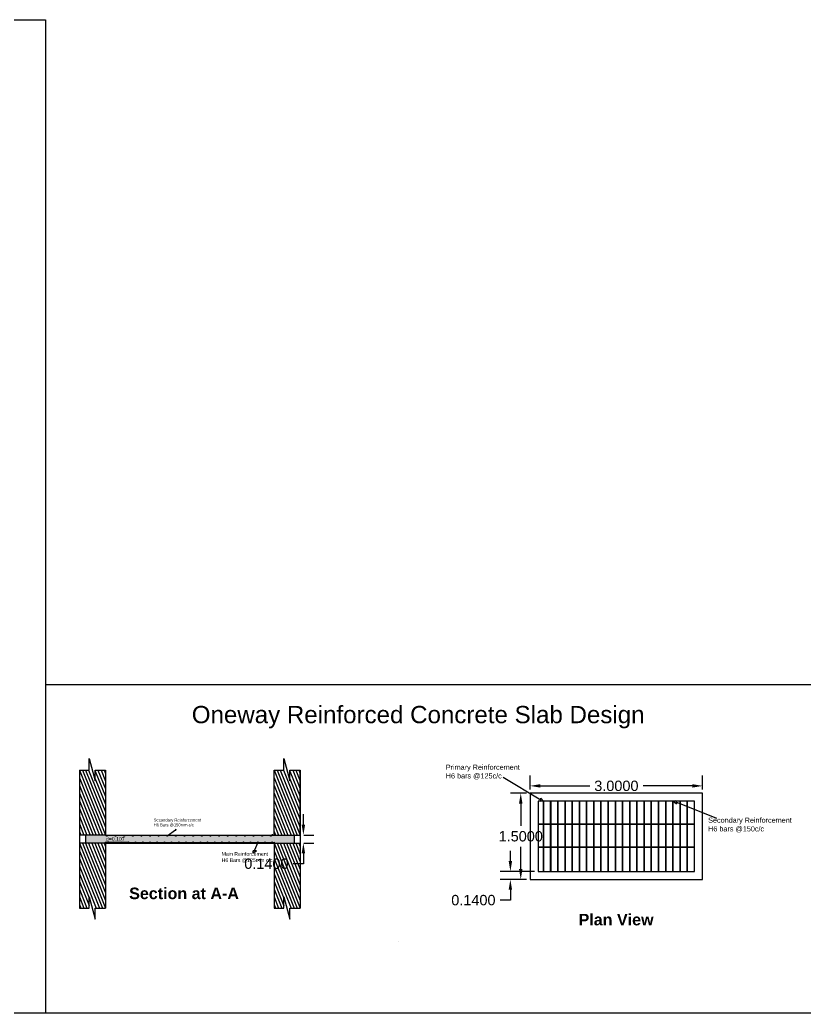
# Model space of a CAD drawing. Header units: inches. Extents: x 16.9 to 90.4, y 6.4 to 23.7.
# Drawn here: x 38.17 to 51.82, y 6.43 to 23.7 of the extents above; entities that cross this region are included whole.
import ezdxf

# ---------------------------------------------------------------- set-up
doc = ezdxf.new("R2010")
doc.units = ezdxf.units.IN
doc.header["$MEASUREMENT"] = 0
doc.styles.add('Annotative', font='arial.ttf')
doc.styles.get("Standard").update_dxf_attribs({"font": 'arial.ttf'})
doc.dimstyles.get("Standard").update_dxf_attribs({"dimtxt": 0.18, "dimasz": 0.18, "dimexe": 0.18, "dimexo": 0.0625, "dimgap": 0.09, "dimtad": 0, "dimtih": 1, "dimtoh": 1, "dimdec": 4, "dimzin": 0, "dimdsep": 46, "dimtxsty": 'Standard', "dimcen": 0.09, "dimadec": 0, "dimazin": 0, "dimtfac": 1, "dimtdec": 4, "dimtofl": 0, "dimtmove": 0, "dimatfit": 3, "dimfxl": 1, "dimtolj": 1, "dimtzin": 0, "dimarcsym": 0})

# ---------------------------------------------------------------- blocks, each defined once
blk = doc.blocks.new('*D45')
at = {"color": 0, "lineweight": -2, "transparency": 16777216}
for p, q in [((43.098, 9.711), (43.098, 9.891)), ((43.107, 9.531), (43.278, 9.531)), ((43.107, 9.391), (43.278, 9.391)), ((43.098, 9.211), (43.098, 9.031)), ((43.098, 9.031), (42.918, 9.031))]:
    blk.add_line(p, q, dxfattribs=at)
at = {"color": 0, "transparency": 16777216}
for points in [[(43.068, 9.711), (43.128, 9.711), (43.098, 9.531)], [(43.068, 9.211), (43.128, 9.211), (43.098, 9.391)]]:
    blk.add_solid(points, dxfattribs=at)
at = {"layer": 'Defpoints', "color": 0, "transparency": 16777216}
for p in [(43.044, 9.531), (43.044, 9.391), (43.098, 9.391)]:
    blk.add_point(p, dxfattribs=at)
at = {"color": 0, "transparency": 16777216, "insert": (42.455, 9.031), "char_height": 0.18, "attachment_point": 5}
blk.add_mtext('\\A1;0.1400', dxfattribs=at)
blk = doc.blocks.new('*D46')
at = {"color": 0, "lineweight": -2, "transparency": 16777216}
for p, q in [((46.697, 9.078), (46.697, 9.258)), ((47.118, 8.898), (46.517, 8.898)), ((46.978, 8.758), (46.517, 8.758)), ((46.697, 8.578), (46.697, 8.398)), ((46.697, 8.398), (46.517, 8.398))]:
    blk.add_line(p, q, dxfattribs=at)
at = {"color": 0, "transparency": 16777216}
for points in [[(46.667, 9.078), (46.727, 9.078), (46.697, 8.898)], [(46.667, 8.578), (46.727, 8.578), (46.697, 8.758)]]:
    blk.add_solid(points, dxfattribs=at)
at = {"layer": 'Defpoints', "color": 0, "transparency": 16777216}
for p in [(47.18, 8.898), (46.697, 8.758), (47.04, 8.758)]:
    blk.add_point(p, dxfattribs=at)
at = {"color": 0, "transparency": 16777216, "insert": (46.054, 8.398), "char_height": 0.18, "attachment_point": 5}
blk.add_mtext('\\A1;0.1400', dxfattribs=at)
blk = doc.blocks.new('*D47')
at = {"color": 0, "lineweight": -2, "transparency": 16777216}
for p, q in [((47.04, 10.321), (47.04, 10.565)), ((50.04, 10.321), (50.04, 10.565)), ((47.22, 10.385), (48.077, 10.385)), ((49.86, 10.385), (49.004, 10.385))]:
    blk.add_line(p, q, dxfattribs=at)
at = {"color": 0, "transparency": 16777216}
for points in [[(47.22, 10.415), (47.22, 10.355), (47.04, 10.385)], [(49.86, 10.415), (49.86, 10.355), (50.04, 10.385)]]:
    blk.add_solid(points, dxfattribs=at)
at = {"layer": 'Defpoints', "color": 0, "transparency": 16777216}
for p in [(47.04, 10.385), (47.04, 10.258), (50.04, 10.258)]:
    blk.add_point(p, dxfattribs=at)
at = {"color": 0, "transparency": 16777216, "insert": (48.54, 10.385), "char_height": 0.18, "attachment_point": 5}
blk.add_mtext('\\A1;3.0000', dxfattribs=at)
blk = doc.blocks.new('*D48')
at = {"color": 0, "lineweight": -2, "transparency": 16777216}
for p, q in [((46.978, 10.258), (46.697, 10.258)), ((46.877, 10.078), (46.877, 9.69)), ((46.877, 8.938), (46.877, 9.326)), ((46.978, 8.758), (46.697, 8.758))]:
    blk.add_line(p, q, dxfattribs=at)
at = {"color": 0, "transparency": 16777216}
for points in [[(46.847, 10.078), (46.907, 10.078), (46.877, 10.258)], [(46.847, 8.938), (46.907, 8.938), (46.877, 8.758)]]:
    blk.add_solid(points, dxfattribs=at)
at = {"layer": 'Defpoints', "color": 0, "transparency": 16777216}
for p in [(47.04, 10.258), (46.877, 8.758), (47.04, 8.758)]:
    blk.add_point(p, dxfattribs=at)
at = {"color": 0, "transparency": 16777216, "insert": (46.877, 9.508), "char_height": 0.18, "attachment_point": 5}
blk.add_mtext('\\A1;1.5000', dxfattribs=at)

msp = doc.modelspace()

# ---------------------------------------------------------------- hatches: boundary and pattern name
at = {"transparency": 33554684}
h = msp.add_hatch(dxfattribs=at)
h.set_pattern_fill('AR-CONC', color=256, scale=0.01)
h.set_pattern_definition([(50, (21.17463, -4.91781), (0.07172602, -0.00627521), [0.0075, -0.0825]), (355, (21.17463, -4.91781), (-0.01387513, 0.07521921), [0.006, -0.066]), (100.45144, (21.18061, -4.91833), (0.05785088, 0.068944), [0.00637402, -0.07011421]), (46.1842, (21.17463, -4.89781), (0.10672413, -0.01655193), [0.01125, -0.12375]), (96.63564, (21.18353, -4.89919), (0.0934662, 0.09741186), [0.00956103, -0.10517138]), (351.18416, (21.17463, -4.89781), (0.0934662, 0.09741186), [0.009, -0.099]), (21, (21.18463, -4.90281), (0.0596907, -0.04026189), [0.0075, -0.0825]), (326, (21.18463, -4.90281), (0.02433153, 0.072515), [0.006, -0.066]), (71.45144, (21.189606, -4.90616), (0.08402224, 0.03225312), [0.00637402, -0.07011421]), (37.5, (21.174632, -4.917808), (0.001215986, 0.033289385), [0, -0.0652, 0, -0.067, 0, -0.06625]), (7.5, (21.174632, -4.917808), (0.026306954, 0.03944117), [0, -0.0382, 0, -0.0637, 0, -0.02525]), (327.5, (21.152332, -4.917808), (0.053382244, -0.002255487), [0, -0.025, 0, -0.078, 0, -0.1035]), (317.5, (21.14233, -4.917808), (0.05831862, 0.0100105), [0, -0.0325, 0, -0.0518, 0, -0.0735])])
h.paths.add_polyline_path([(40.75137, 9.53067), (40.736, 9.51946, -0.15884071), (40.73715, 9.51593, -1), (40.72515, 9.51593, -0.72586273), (40.736, 9.51946), (40.75137, 9.53067), (39.65839, 9.53067), (39.30839, 9.53076), (39.30849, 9.39079), (39.65849, 9.39079), (42.30271, 9.3907), (42.30615, 9.39844), (40.05615, 9.39844), (39.68115, 9.39844), (39.6586, 9.39844), (39.6586, 9.39293), (39.65115, 9.39844), (39.6586, 9.40395), (39.6586, 9.39844), (39.68115, 9.39844, -0.41421356), (39.67515, 9.40444, -1), (39.68715, 9.40444, -0.41421356), (39.68115, 9.39844), (39.80615, 9.39844, -0.41421356), (39.80015, 9.40444, -1), (39.81215, 9.40444, -0.41421356), (39.80615, 9.39844), (39.93115, 9.39844, -0.41421356), (39.92515, 9.40444, -1), (39.93715, 9.40444, -0.41421356), (39.93115, 9.39844), (40.05615, 9.39844, -0.41421356), (40.05015, 9.40444, -1), (40.06215, 9.40444, -0.41421356), (40.05615, 9.39844), (40.18115, 9.39844, -0.41421356), (40.17515, 9.40444, -1), (40.18715, 9.40444, -0.41421356), (40.18115, 9.39844), (40.30615, 9.39844, -0.41421356), (40.30015, 9.40444, -1), (40.31215, 9.40444, -0.41421356), (40.30615, 9.39844), (40.43115, 9.39844, -0.41421356), (40.42515, 9.40444, -1), (40.43715, 9.40444, -0.41421356), (40.43115, 9.39844), (40.55615, 9.39844, -0.41421356), (40.55015, 9.40444, -1), (40.56215, 9.40444, -0.41421356), (40.55615, 9.39844), (40.68115, 9.39844, -0.41421356), (40.67515, 9.40444, -1), (40.68715, 9.40444, -0.41421356), (40.68115, 9.39844), (40.80615, 9.39844, -0.41421356), (40.80015, 9.40444, -1), (40.81215, 9.40444, -0.41421356), (40.80615, 9.39844), (40.93115, 9.39844, -0.41421356), (40.92515, 9.40444, -1), (40.93715, 9.40444, -0.41421356), (40.93115, 9.39844), (41.05615, 9.39844, -0.41421356), (41.05015, 9.40444, -1), (41.06215, 9.40444, -0.41421356), (41.05615, 9.39844), (41.18115, 9.39844, -0.41421356), (41.17515, 9.40444, -1), (41.18715, 9.40444, -0.41421356), (41.18115, 9.39844), (41.30615, 9.39844, -0.41421356), (41.30015, 9.40444, -1), (41.31215, 9.40444, -0.41421356), (41.30615, 9.39844), (41.43113, 9.39844, -0.41421356), (41.42513, 9.40444, -1), (41.43713, 9.40444, -0.41320711), (41.43115, 9.39844), (41.43115, 9.39844), (41.55615, 9.39844, -0.41421356), (41.55015, 9.40444, -1), (41.56215, 9.40444, -0.41421356), (41.55615, 9.39844), (41.68115, 9.39844, -0.41421356), (41.67515, 9.40444, -1), (41.68715, 9.40444, -0.41421356), (41.68115, 9.39844), (41.80615, 9.39844, -0.41421356), (41.80015, 9.40444, -1), (41.81215, 9.40444, -0.41421356), (41.80615, 9.39844), (41.93115, 9.39844, -0.41421356), (41.92515, 9.40444, -1), (41.93715, 9.40444, -0.41421356), (41.93115, 9.39844), (42.05615, 9.39844, -0.41421356), (42.05015, 9.40444, -1), (42.06215, 9.40444, -0.41421356), (42.05615, 9.39844), (42.18115, 9.39844, -0.41421356), (42.17515, 9.40444, -1), (42.18715, 9.40444, -0.41421356), (42.18115, 9.39844), (42.30615, 9.39844, -0.41421356), (42.30015, 9.40444, -1), (42.31215, 9.40444, -0.41421356), (42.30615, 9.39844), (42.43115, 9.39844, -0.41421356), (42.42515, 9.40444, -1), (42.43715, 9.40444, -0.41421356), (42.43115, 9.39844), (42.55615, 9.39844, -0.41421356), (42.55015, 9.40444, -1), (42.56215, 9.40444, -0.41421356), (42.55615, 9.39844), (42.5706, 9.39844), (42.58309, 9.39844), (42.58839, 9.39844), (42.58839, 9.40395), (42.59585, 9.39844), (42.58839, 9.39293), (42.58839, 9.39844), (42.58309, 9.39844), (42.5706, 9.39844), (42.30615, 9.39844), (42.3027, 9.39067), (42.93839, 9.39067), (42.93839, 9.53067)])
h.paths.add_polyline_path([(41.17515, 9.51593, -1), (41.18715, 9.51593, -1)], flags=16)
h.paths.add_polyline_path([(41.02515, 9.51593, -1), (41.03715, 9.51593, -1)], flags=16)
h.paths.add_polyline_path([(41.32515, 9.51593, -1), (41.33715, 9.51593, -1)], flags=16)
h.paths.add_polyline_path([(40.87515, 9.51593, -1), (40.88715, 9.51593, -1)], flags=16)
h.paths.add_polyline_path([(41.48715, 9.51593, -1), (41.47515, 9.51593, -1)], flags=16)
h.paths.add_polyline_path([(41.63715, 9.51593, -1), (41.62515, 9.51593, -1)], flags=16)
h.paths.add_polyline_path([(40.57515, 9.51593, -1), (40.58715, 9.51593, -1)], flags=16)
h.paths.add_polyline_path([(41.78715, 9.51593, -1), (41.77515, 9.51593, -1)], flags=16)
h.paths.add_polyline_path([(40.42515, 9.51593, -1), (40.43715, 9.51593, -1)], flags=16)
h.paths.add_polyline_path([(41.93715, 9.51593, -1), (41.92515, 9.51593, -1)], flags=16)
h.paths.add_polyline_path([(40.27515, 9.51593, -1), (40.28715, 9.51593, -1)], flags=16)
h.paths.add_polyline_path([(42.08715, 9.51593, -1), (42.07515, 9.51593, -1)], flags=16)
h.paths.add_polyline_path([(40.12515, 9.51593, -1), (40.13715, 9.51593, -1)], flags=16)
h.paths.add_polyline_path([(42.23715, 9.51593, -1), (42.22515, 9.51593, -1)], flags=16)
h.paths.add_polyline_path([(39.97515, 9.51593, -1), (39.98715, 9.51593, -1)], flags=0)
h.paths.add_polyline_path([(42.38715, 9.51593, -1), (42.37515, 9.51593, -1)], flags=16)
h.paths.add_polyline_path([(39.82515, 9.51593, -1), (39.83715, 9.51593, -1)], flags=0)
h.paths.add_polyline_path([(42.53715, 9.51593, -1), (42.52515, 9.51593, -1)], flags=16)
h.paths.add_polyline_path([(39.7093, 9.40048), (39.70692, 9.39844), (39.70421, 9.40048)], flags=0)
h.paths.add_polyline_path([(39.67515, 9.51593, -1), (39.68715, 9.51593, -1)], flags=0)
h.paths.add_polyline_path([(39.64632, 9.39548), (40.00325, 9.39548), (40.00325, 9.52709), (39.64632, 9.52709)], flags=24)

# ---------------------------------------------------------------- linework, layer by layer
for p, q in [((38.61469, 12.14037), (38.61469, 6.43388)), ((52.41606, 12.14037), (38.61469, 12.14037)), ((39.37207, 10.66079), (39.37207, 10.85846)), ((39.37207, 10.85846), (39.47887, 10.47012)), ((42.75822, 10.66079), (42.75822, 10.85846)), ((42.75822, 10.85846), (42.86501, 10.47012)), ((39.20225, 10.66079), (39.20225, 8.26086)), ((39.20225, 10.66079), (39.37207, 10.66079)), ((39.20249, 10.66091), (39.65849, 9.53079)), ((39.25641, 10.66091), (39.65849, 9.66441)), ((39.31032, 10.66091), (39.65849, 9.79804)), ((39.36424, 10.66091), (39.65849, 9.93166)), ((39.47887, 10.66079), (39.65849, 10.66079)), ((39.47887, 10.47012), (39.47887, 10.66079)), ((39.47911, 10.64347), (39.65849, 10.19891)), ((39.52599, 10.66091), (39.65849, 10.33253)), ((39.57991, 10.66091), (39.65849, 10.46616)), ((39.63382, 10.66091), (39.65849, 10.59978)), ((39.65849, 10.66079), (39.65849, 9.53079)), ((39.65849, 10.66079), (39.65863, 10.66079)), ((42.58839, 9.53067), (42.58839, 10.66079)), ((42.58839, 10.66079), (42.75822, 10.66079)), ((42.58839, 10.66079), (43.04439, 9.53067)), ((42.64231, 10.66079), (43.04439, 9.66429)), ((42.69623, 10.66079), (43.04439, 9.79792)), ((42.75014, 10.66079), (43.04439, 9.93154)), ((42.86501, 10.66079), (43.04464, 10.66079)), ((42.86501, 10.47012), (42.86501, 10.66079)), ((42.86501, 10.64335), (43.04439, 10.19879)), ((42.9119, 10.66079), (43.04439, 10.33241)), ((42.96581, 10.66079), (43.04439, 10.46604)), ((43.01973, 10.66079), (43.04439, 10.59966)), ((43.04439, 10.66079), (43.04439, 8.74757)), ((43.04439, 9.53067), (43.04439, 10.66079)), ((46.57139, 10.53604), (47.22489, 10.1405)), ((39.20249, 10.52729), (39.60457, 9.53079)), ((39.20249, 10.39366), (39.55066, 9.53079)), ((39.47911, 10.50985), (39.65849, 10.06528)), ((42.58839, 10.52717), (42.99048, 9.53067)), ((42.58839, 10.39354), (42.93656, 9.53067)), ((42.86501, 10.50973), (43.04439, 10.06517)), ((39.20249, 10.26004), (39.49674, 9.53079)), ((42.58839, 10.25992), (42.88264, 9.53067)), ((50.04031, 10.25834), (47.04031, 10.25834)), ((47.04031, 10.25834), (47.04031, 8.75834)), ((50.04031, 8.75834), (50.04031, 10.25834)), ((39.20249, 10.12641), (39.44282, 9.53079)), ((39.20249, 10.12641), (39.44282, 9.53079)), ((42.58839, 10.12629), (42.82873, 9.53067)), ((42.58839, 10.12629), (42.82873, 9.53067)), ((49.90031, 10.11834), (47.18031, 10.11834)), ((47.18031, 10.11834), (47.18031, 8.89834)), ((47.22489, 10.1149), (47.22489, 10.17041)), ((47.27231, 10.11834), (47.22489, 10.17041)), ((47.27231, 10.11834), (47.22489, 10.1149)), ((47.27231, 8.89834), (47.27231, 10.11834)), ((47.27831, 8.89834), (47.27831, 10.11834)), ((47.39731, 8.89834), (47.39731, 10.11834)), ((47.40331, 8.89834), (47.40331, 10.11834)), ((47.52231, 8.89834), (47.52231, 10.11834)), ((47.52831, 8.89834), (47.52831, 10.11834)), ((47.64731, 8.89834), (47.64731, 10.11834)), ((47.65331, 8.89834), (47.65331, 10.11834)), ((47.77231, 8.89834), (47.77231, 10.11834)), ((47.77831, 8.89834), (47.77831, 10.11834)), ((47.90031, 8.89834), (47.90031, 10.11834)), ((47.90331, 8.89834), (47.90331, 10.11834)), ((48.02231, 8.89834), (48.02231, 10.11834)), ((48.02831, 8.89834), (48.02831, 10.11834)), ((48.14731, 8.89834), (48.14731, 10.11834)), ((48.15331, 8.89834), (48.15331, 10.11834)), ((48.27231, 8.89834), (48.27231, 10.11834)), ((48.27831, 8.89834), (48.27831, 10.11834)), ((48.39731, 8.89834), (48.39731, 10.11834)), ((48.40331, 8.89834), (48.40331, 10.11834)), ((48.52231, 8.89834), (48.52231, 10.11834)), ((48.52831, 8.89834), (48.52831, 10.11834)), ((48.64731, 8.89834), (48.64731, 10.11834)), ((48.65331, 8.89834), (48.65331, 10.11834)), ((48.77231, 8.89834), (48.77231, 10.11834)), ((48.77831, 8.89834), (48.77831, 10.11834)), ((48.89731, 8.89834), (48.89731, 10.11834)), ((48.90331, 8.89834), (48.90331, 10.11834)), ((49.02231, 8.89834), (49.02231, 10.11834)), ((49.02831, 8.89834), (49.02831, 10.11834)), ((49.14731, 8.89834), (49.14731, 10.11834)), ((49.15331, 8.89834), (49.15331, 10.11834)), ((49.27231, 8.89834), (49.27231, 10.11834)), ((49.27831, 8.89834), (49.27831, 10.11834)), ((49.39731, 8.89834), (49.39731, 10.11834)), ((49.40331, 8.89834), (49.40331, 10.11834)), ((49.52231, 8.89834), (49.52231, 10.11834)), ((49.52831, 10.11834), (49.57458, 10.12927)), ((49.52831, 8.89834), (49.52831, 10.11834)), ((49.52831, 10.11834), (49.58339, 10.07445)), ((49.57458, 10.12927), (49.58339, 10.07445)), ((50.28665, 9.8172), (49.57864, 10.10399)), ((49.64731, 8.89834), (49.64731, 10.11834)), ((49.65331, 8.89834), (49.65331, 10.11834)), ((49.77231, 8.89834), (49.77231, 10.11834)), ((49.77831, 8.89834), (49.77831, 10.11834)), ((49.90031, 8.89834), (49.90031, 10.11834)), ((39.20249, 9.99279), (39.38891, 9.53079)), ((39.20249, 9.85917), (39.33499, 9.53079)), ((42.58839, 9.99267), (42.77481, 9.53067)), ((42.58839, 9.99267), (42.77481, 9.53067)), ((42.58839, 9.85905), (42.72089, 9.53067)), ((42.58839, 9.85905), (42.72089, 9.53067)), ((39.20249, 9.72554), (39.28107, 9.53079)), ((42.58839, 9.72542), (42.66698, 9.53067)), ((49.90031, 9.72134), (47.18031, 9.72134)), ((49.90031, 9.71534), (47.18031, 9.71534)), ((39.65849, 9.53079), (39.20225, 9.53079)), ((39.20249, 9.59192), (39.22716, 9.53079)), ((39.30839, 9.53043), (39.30849, 9.39043)), ((39.65839, 9.53067), (43.04439, 9.53067)), ((39.68115, 9.50993), (39.68115, 9.52193)), ((39.83115, 9.50993), (39.83115, 9.52193)), ((39.98115, 9.50993), (39.98115, 9.52193)), ((40.13115, 9.50993), (40.13115, 9.52193)), ((40.28115, 9.50993), (40.28115, 9.52193)), ((40.43115, 9.50993), (40.43115, 9.52193)), ((40.58115, 9.50993), (40.58115, 9.52193)), ((40.73115, 9.51593), (40.87274, 9.61918)), ((40.73115, 9.50993), (40.73115, 9.52193)), ((40.88257, 9.6263), (40.86665, 9.62181)), ((40.86901, 9.62345), (40.87862, 9.61247)), ((40.88463, 9.62785), (40.87862, 9.61247)), ((40.88115, 9.50993), (40.88115, 9.52193)), ((41.03115, 9.50993), (41.03115, 9.52193)), ((41.18115, 9.50993), (41.18115, 9.52193)), ((41.33115, 9.50993), (41.33115, 9.52193)), ((41.48115, 9.50993), (41.48115, 9.52193)), ((41.63115, 9.50993), (41.63115, 9.52193)), ((41.78115, 9.50993), (41.78115, 9.52193)), ((41.93115, 9.50993), (41.93115, 9.52193)), ((42.08115, 9.50993), (42.08115, 9.52193)), ((42.23115, 9.50993), (42.23115, 9.52193)), ((42.38115, 9.50993), (42.38115, 9.52193)), ((42.53115, 9.50993), (42.53115, 9.52193)), ((42.55751, 9.5454), (42.55751, 9.51697)), ((42.58839, 9.5918), (42.61306, 9.53067)), ((42.93839, 9.53067), (42.93839, 9.39067)), ((39.65849, 9.39079), (39.20225, 9.39079)), ((39.20249, 9.39098), (39.65849, 8.26086)), ((39.25641, 9.39098), (39.65849, 8.39448)), ((39.31032, 9.39098), (39.65849, 8.5281)), ((39.36424, 9.39098), (39.65849, 8.66173)), ((39.41823, 9.39079), (39.65849, 8.79535)), ((39.47215, 9.39079), (39.65849, 8.92897)), ((39.52599, 9.39098), (39.65849, 9.0626)), ((39.57991, 9.39098), (39.65849, 9.19622)), ((39.63382, 9.39098), (39.65849, 9.32985)), ((39.65115, 9.39844), (39.6586, 9.40395)), ((39.65115, 9.39844), (39.6586, 9.39293)), ((39.65839, 9.39067), (43.04439, 9.39067)), ((39.65849, 9.39079), (39.65849, 8.26086)), ((39.6586, 9.39844), (39.6586, 9.40395)), ((39.68115, 9.39844), (39.6586, 9.39844)), ((39.6586, 9.39844), (39.6586, 9.39293)), ((39.68115, 9.39844), (39.68115, 9.41044)), ((40.05615, 9.39844), (39.68115, 9.39844)), ((39.70692, 9.39844), (39.70413, 9.40054)), ((39.7093, 9.40048), (39.70421, 9.40048)), ((39.70715, 9.39061), (39.70534, 9.38906)), ((39.70534, 9.38906), (39.70921, 9.38906)), ((39.70692, 9.40048), (39.70692, 9.41664)), ((39.70692, 9.39844), (39.7093, 9.40048)), ((39.70715, 9.39061), (39.70921, 9.38906)), ((39.70717, 9.38906), (39.70717, 9.37483)), ((39.80615, 9.39844), (39.80615, 9.41044)), ((39.93115, 9.39844), (39.93115, 9.41044)), ((40.05615, 9.39844), (40.05615, 9.41044)), ((40.05615, 9.39844), (42.5706, 9.39844)), ((40.18115, 9.39844), (40.18115, 9.41044)), ((40.30615, 9.39844), (40.30615, 9.41044)), ((40.43115, 9.39844), (40.43115, 9.41044)), ((40.55615, 9.39844), (40.55615, 9.41044)), ((40.68115, 9.39844), (40.68115, 9.41044)), ((40.80615, 9.39844), (40.80615, 9.41044)), ((40.93115, 9.39844), (40.93115, 9.41044)), ((41.05615, 9.39844), (41.05615, 9.41044)), ((41.18115, 9.39844), (41.18115, 9.41044)), ((41.30615, 9.39844), (41.30615, 9.41044)), ((41.43115, 9.39844), (41.43115, 9.41044)), ((41.55615, 9.39844), (41.55615, 9.41044)), ((41.68115, 9.39844), (41.68115, 9.41044)), ((41.80615, 9.39844), (41.80615, 9.41044)), ((41.93115, 9.39844), (41.93115, 9.41044)), ((42.05615, 9.39844), (42.05615, 9.41044)), ((42.18115, 9.39844), (42.18115, 9.41044)), ((42.30615, 9.39844), (42.24292, 9.25601)), ((42.30615, 9.39844), (42.30615, 9.41044)), ((42.43115, 9.39844), (42.43115, 9.41044)), ((42.55615, 9.39844), (42.55615, 9.41044)), ((42.5706, 9.39844), (42.58309, 9.39844)), ((42.58309, 9.39844), (42.58839, 9.39844)), ((42.59585, 9.39844), (42.58839, 9.40395)), ((42.58839, 9.39844), (42.58839, 9.40395)), ((42.59585, 9.39844), (42.58839, 9.39293)), ((42.58839, 9.39844), (42.58839, 9.39293)), ((42.58839, 9.39067), (42.58839, 8.74757)), ((42.58849, 9.39067), (43.04439, 8.26079)), ((42.64231, 9.39091), (43.04439, 8.39441)), ((42.69623, 9.39091), (43.04439, 8.52804)), ((42.75014, 9.39091), (43.04439, 8.66166)), ((42.80416, 9.39067), (43.04439, 8.79528)), ((42.85807, 9.39067), (43.04439, 8.92891)), ((42.9119, 9.39091), (43.04439, 9.06253)), ((42.96581, 9.39091), (43.04439, 9.19616)), ((43.01973, 9.39091), (43.04439, 9.32978)), ((39.20249, 9.25735), (39.60457, 8.26086)), ((42.22751, 9.22131), (42.22685, 9.25601)), ((42.28134, 9.25601), (42.22685, 9.25601)), ((42.22751, 9.22131), (42.28134, 9.25601)), ((42.58839, 9.25729), (42.99048, 8.26079)), ((49.90031, 9.32134), (47.18031, 9.32134)), ((49.90031, 9.31534), (47.18031, 9.31534)), ((39.20249, 9.12373), (39.55066, 8.26086)), ((39.20249, 8.9901), (39.49674, 8.26086)), ((42.58839, 9.12366), (42.93656, 8.26079)), ((42.58839, 8.99004), (42.88264, 8.26079)), ((39.20249, 8.85648), (39.37207, 8.4362)), ((39.20249, 8.85648), (39.37207, 8.4362)), ((42.58839, 8.85641), (42.75822, 8.43554)), ((42.58839, 8.85641), (42.75822, 8.43554)), ((47.18031, 8.89834), (49.90031, 8.89834)), ((39.20249, 8.72286), (39.37207, 8.30258)), ((42.58839, 8.74757), (42.58839, 8.26079)), ((42.58839, 8.72279), (42.75822, 8.30191)), ((43.04439, 8.74757), (43.04439, 8.26079)), ((47.04031, 8.75834), (50.04031, 8.75834)), ((39.20249, 8.58923), (39.33499, 8.26086)), ((42.58839, 8.58917), (42.72089, 8.26079)), ((39.20249, 8.45561), (39.28107, 8.26086)), ((39.20249, 8.32198), (39.22716, 8.26086)), ((39.37207, 8.26086), (39.37207, 8.45853)), ((39.37207, 8.45853), (39.47887, 8.07018)), ((42.58839, 8.45554), (42.66698, 8.26079)), ((42.58839, 8.32192), (42.61306, 8.26079)), ((42.75822, 8.26079), (42.75822, 8.45846)), ((42.75822, 8.45846), (42.86501, 8.07012)), ((39.20225, 8.26086), (39.37207, 8.26086)), ((39.47887, 8.26086), (39.65849, 8.26086)), ((39.47887, 8.07018), (39.47887, 8.26086)), ((42.58839, 8.26079), (42.75822, 8.26079)), ((42.86501, 8.26079), (43.04464, 8.26079)), ((42.86501, 8.07012), (42.86501, 8.26079)), ((44.75339, 7.681), (44.75339, 7.681)), ((60.82923, 6.43388), (38.61469, 6.43388))]:
    msp.add_line(p, q)
msp.add_lwpolyline([(16.90139, 23.70366), (38.61469, 23.70366), (38.61469, 6.43388), (16.90139, 6.43388)], close=True)
for centre in [(39.68115, 9.51593), (39.83115, 9.51593), (39.98115, 9.51593), (40.13115, 9.51593), (40.28115, 9.51593), (40.43115, 9.51593), (40.58115, 9.51593), (40.73115, 9.51593), (40.88115, 9.51593), (41.03115, 9.51593), (41.18115, 9.51593), (41.33115, 9.51593), (41.48115, 9.51593), (41.63115, 9.51593), (41.78115, 9.51593), (41.93115, 9.51593), (42.08115, 9.51593), (42.23115, 9.51593), (42.38115, 9.51593), (42.53115, 9.51593), (39.68115, 9.40444), (39.80615, 9.40444), (39.93115, 9.40444), (40.05615, 9.40444), (40.18115, 9.40444), (40.30615, 9.40444), (40.43115, 9.40444), (40.55615, 9.40444), (40.68115, 9.40444), (40.80615, 9.40444), (40.93115, 9.40444), (41.05615, 9.40444), (41.18115, 9.40444), (41.30615, 9.40444), (41.43113, 9.40444), (41.55615, 9.40444), (41.68115, 9.40444), (41.80615, 9.40444), (41.93115, 9.40444), (42.05615, 9.40444), (42.18115, 9.40444), (42.30615, 9.40444), (42.43115, 9.40444), (42.55615, 9.40444)]:
    msp.add_circle(centre, 0.006)

# ---------------------------------------------------------------- texts
at = {"attachment_point": 1}
for s, width, gutter_width, heights, insert, char_height in [('Oneway Reinforced Concrete Slab Design', 9.8010327, 1, [0], (41.15715, 11.77517), 0.3), ('Primary Reinforcement^JH6 bars @125c/c', 3.9788752, 1, [0.37223], (45.57411, 10.75421), 0.09), ('Secondary Reinforcement^JH6 Bars @150mm c/c ', 1.2150762, 1.01948, [0.19478], (40.4957, 9.81653), 0.0509738), ('d=0.107', 0.319948, 1.27733, [0], (39.66534, 9.49448), 0.063867), ('Main Reinforcement ^JH6 Bars @125mm c/c', 2.3395538, 1.29175, [0.26281], (41.67651, 9.2337), 0.0645873), ('{\\fArial|b1|i0|c0|p34;Section at A-A}', 1.9255988, 1, [0], (40.0683, 8.61608), 0.2), ('{\\fArial|b1|i0|c0|p34;Plan View}', 2.665047, 1, [0], (47.88262, 8.15984), 0.2)]:
    msp.add_mtext_dynamic_manual_height_columns(s, width=width, gutter_width=gutter_width, heights=heights, dxfattribs=dict(at, insert=insert, char_height=char_height))
at = {"insert": (50.13559, 9.8331), "char_height": 0.09, "width": 3.7363141, "attachment_point": 1, "style": 'Annotative'}
msp.add_mtext('Secondary Reinforcement^JH6 bars @150c/c', dxfattribs=at)

# ---------------------------------------------------------------- dimensions: what is measured, and where the dimension line sits
dim = msp.add_linear_dim(base=(47.04031, 10.38548), p1=(50.04031, 10.25834), p2=(47.04031, 10.25834), dimstyle='Standard')
dim.commit()
dim.dimension.update_dxf_attribs({"geometry": '*D47', "text_midpoint": (48.54031, 10.38548)})
for base, p1, p2, angle, picture, middle in [((46.87716, 8.75834), (47.04031, 10.25834), (47.04031, 8.75834), 90, '*D48', (46.87716, 9.50834)), ((43.09783, 9.39067), (43.04439, 9.53067), (43.04439, 9.39067), 90, '*D45', (42.45451, 9.03067)), ((46.69694, 8.75834), (47.18031, 8.89834), (47.04031, 8.75834), 270, '*D46', (46.05361, 8.39834))]:
    dim = msp.add_linear_dim(base=base, p1=p1, p2=p2, angle=angle, dimstyle='Standard')
    dim.commit()
    dim.dimension.update_dxf_attribs({"geometry": picture, "text_midpoint": middle})

doc.saveas('drawing.dxf')
